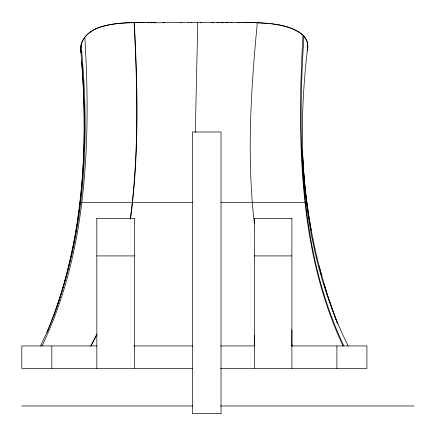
<?xml version="1.0" encoding="UTF-8"?>
<svg xmlns="http://www.w3.org/2000/svg" width="436" height="436" viewBox="0 0 436 436"><rect width="100%" height="100%" fill="white"/><g stroke="black" fill="none" stroke-linecap="round" stroke-linejoin="round"><path stroke-width="0.65" d="M254.379 335.224L254.379 345.944L220.616 345.944M291.891 329.818L291.891 345.944L291.537 345.813M197.753 22.656L195.622 118.587A348.647 7.167 -88.4 0 0 195.366 132.331M271.448 23.778C282.49 25.359 294.376 27.555 302.993 35.174C299.368 97.457 298.769 160.263 307.505 222.169A379.44 165.653 -82.3 0 0 314.252 259.709C320.738 289.368 330.145 318.438 343.039 345.944M307.478 49.154A39.006 23.844 0 0 0 307.505 43.262C308.443 41.829 301.14 32.776 303.925 36.166C300.202 94.835 299.401 153.963 306.704 212.397A381.892 171.403 -81.9 0 0 314.819 259.692C321.37 289.373 330.87 318.443 343.857 345.944M130.468 219.166C139.253 154.066 137.694 88.094 134.304 22.656L134.092 22.656C137.427 88.099 139.046 154.066 130.222 219.166M307.184 50.363L307.484 49.154C303.652 81.843 301.777 114.777 302.53 147.69A402.254 229.189 -78 0 0 310.797 231.565C317.975 271.148 330.226 309.892 348.157 345.944M307.097 50.527C308.726 45.617 307.347 39.992 303.925 36.166M58.528 302.094C66.152 278.806 71.913 254.929 76.017 230.775A364.709 180.155 83.1 0 0 80.05 202.473A364.496 180.052 83.1 0 0 82.524 176.286C85.489 134.49 84.584 92.459 80.764 50.756L80.933 51.655M58.331 302.72L53.568 316.4M48.816 328.292C61.28 296.932 70.141 264.194 75.793 230.933A363.886 177.992 83.1 0 0 79.859 202.473A363.537 177.823 83.1 0 0 82.355 176.111C85.129 137.841 84.48 99.381 81.608 61.138M47.077 332.57L48.576 328.908M40.559 345.944C57.884 309.914 69.438 271.274 76.36 231.947A361.618 174.82 82.8 0 0 83.968 165.625C86.306 125.366 84.955 84.96 81.091 44.837C83.331 36.068 91.451 30.013 99.713 27.261C120.63 20.568 142.959 23.212 164.546 22.672M42.03 345.944C56.566 315.757 66.882 283.656 73.831 250.913A353.896 152.126 84.4 0 0 81.826 202.473C88.415 147.695 88.143 92.318 84.807 37.316A44.325 27.092 0 0 0 81.864 42.461L80.611 48.625L81.2 52.674M96.928 334.625L91.08 345.944M96.89 334.025L90.732 345.944M95.598 28.929C103.49 25.348 112.172 24.051 120.728 23.266A103.207 63.084 0 0 1 128.239 22.814L134.059 22.661M134.304 22.656L141.825 22.628M230.377 22.65L240.509 22.552M216.872 22.699L232.066 22.634M237.135 22.579L257.131 22.721M225.314 22.688L228.687 22.667M162.857 22.677L181.436 22.65M242.198 22.541C262.347 22.705 287.755 22.432 302.993 35.174M220.245 22.699L223.624 22.694M180.455 22.65L189.104 22.645M188.189 22.645L191.987 22.645M79.859 202.473L192.407 202.473M220.981 202.473L306.9 202.473A423.623 238.388 -80 0 0 311.26 230.35L313.015 239.495M96.825 218.676L134.337 218.676M254.379 218.676L291.891 218.676M96.825 255.916L134.337 255.916M254.379 255.916L291.891 255.916M96.928 345.944L21.8 345.944L21.8 368.431L192.543 368.431M133.847 345.944L192.663 345.944M291.788 345.944L366.916 345.944L366.916 368.431L220.616 368.431M21.8 405.965L192.679 405.965M220.534 405.965L414.2 405.965M221.036 413.464L192.32 413.464L192.331 131.988L221.025 131.988L221.025 413.464M191.562 22.645L201.688 22.661M211.809 22.694L218.561 22.699M156.104 22.677L146.845 22.65M200.456 22.661L213.498 22.694M142.665 22.628L144.332 22.639M269.895 23.599L257.333 22.727C251.261 85.75 247.158 149.39 253.18 212.583A362.828 142.419 -78.5 0 0 254.422 223.777M291.412 344.756L292.049 345.944M336.303 320.291L337.529 323.419M336.472 320.858L337.693 323.997M336.063 319.664L326.869 293.265L319.185 266.505M335.982 319.604L329.698 302.006L324.112 284.321M321.599 275.519L316.967 257.534M314.906 248.515L316.988 257.611M312.999 239.44L314.923 248.585M302.35 150.562L302.551 154.36M302.649 156.257L302.818 159.418A424.708 238.65 -80.1 0 0 306.89 202.478A425.067 238.852 -80.1 0 0 311.25 230.301M302.399 150.458L302.857 159.331A423.149 238.121 -80 0 0 306.9 202.478M336.903 345.944L336.903 368.431M291.891 218.425L291.891 368.431M254.379 218.425L254.379 368.431M134.337 218.425L134.337 368.431M96.825 218.425L96.825 368.431M51.808 345.944L51.808 368.431M84.878 37.333A37.294 22.797 0 0 1 95.549 28.89M81.33 53.007A28.307 17.298 0 0 1 81.003 51.71M80.747 50.756A40.276 24.618 0 0 1 81.112 44.843"/></g></svg>
